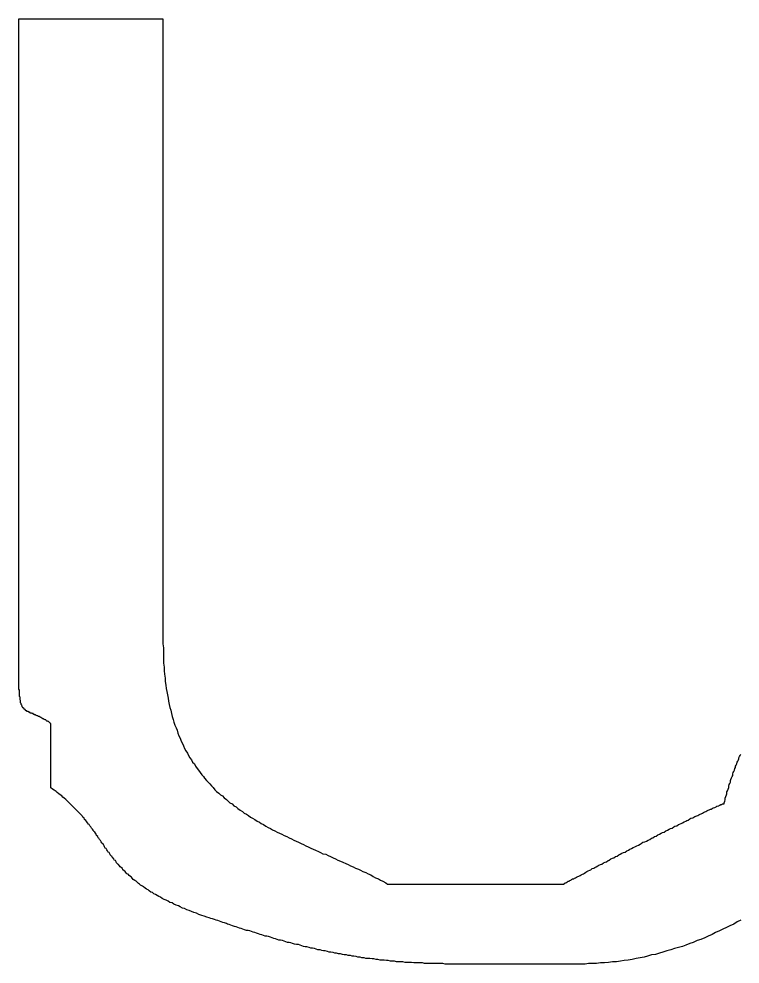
# Model space of a CAD drawing. Extents: x 3196 to 9141, y -1880 to 2325.
# Drawn here: x 8924.01 to 8930.35, y -1227.03 to -1218.73 of the extents above; entities that cross this region are included whole.
import ezdxf

# ---------------------------------------------------------------- set-up
doc = ezdxf.new("R2010")
doc.units = 0
doc.header["$MEASUREMENT"] = 0
doc.layers.add('10', color=10, linetype='CONTINUOUS')

msp = doc.modelspace()

# ---------------------------------------------------------------- linework, layer by layer
at = {"layer": '10', "linetype": 'Continuous'}
for points in [[(8924.013118, -1224.492435), (8924.013118, -1224.487385), (8924.013118, -1224.482385), (8924.013118, -1224.477335), (8924.013118, -1224.467335), (8924.013118, -1224.457285), (8924.013118, -1224.442185), (8924.013118, -1224.427135), (8924.013118, -1224.412085), (8924.013118, -1224.391985), (8924.013118, -1224.371885), (8924.013118, -1224.351785), (8924.013118, -1224.326685), (8924.013118, -1224.301585), (8924.013118, -1224.276485), (8924.013118, -1224.246335), (8924.013118, -1224.216235), (8924.013118, -1224.181035), (8924.013118, -1224.150935), (8924.013118, -1224.115785), (8924.013118, -1224.080635), (8924.013118, -1224.040435), (8924.013118, -1224.000285), (8924.013118, -1223.960085), (8924.013118, -1223.919935), (8924.013118, -1223.874735), (8924.013118, -1223.829535), (8924.013118, -1223.784335), (8924.013118, -1223.739135), (8924.013118, -1223.688885), (8924.013118, -1223.643685), (8924.013118, -1223.593485), (8924.013118, -1223.538235), (8924.013118, -1223.488035), (8924.013118, -1223.432785), (8924.013118, -1223.382535), (8924.013118, -1223.327335), (8924.013118, -1223.267035), (8924.013118, -1223.211835), (8924.013118, -1223.156585), (8924.013118, -1223.096285), (8924.013118, -1223.036035), (8924.013118, -1222.975785), (8924.013118, -1222.915535), (8924.013118, -1222.855235), (8924.013118, -1222.794985), (8924.013118, -1222.729685), (8924.013118, -1222.669435), (8924.013118, -1222.604135), (8924.013118, -1222.538885), (8924.013118, -1222.473585), (8924.013118, -1222.408285), (8924.013118, -1222.342985), (8924.013118, -1222.277735), (8924.013118, -1222.212435), (8924.013118, -1222.147135), (8924.013118, -1222.076835), (8924.013118, -1222.011535), (8924.013118, -1221.946285), (8924.013118, -1221.875935), (8924.013118, -1221.810685), (8924.013118, -1221.740385), (8924.013118, -1221.675085), (8924.013118, -1221.609785), (8924.013118, -1221.539485), (8924.013118, -1221.474185), (8924.013118, -1221.403885), (8924.013118, -1221.338585), (8924.013118, -1221.268285), (8924.013118, -1221.203035), (8924.013118, -1221.137735), (8924.013118, -1221.067435), (8924.013118, -1221.002135), (8924.013118, -1220.936835), (8924.013118, -1220.871535), (8924.013118, -1220.806285), (8924.013118, -1220.740985), (8924.013118, -1220.675685), (8924.013118, -1220.610435), (8924.013118, -1220.550135), (8924.013118, -1220.484885), (8924.013118, -1220.424585), (8924.013118, -1220.359335), (8924.013118, -1220.299035), (8924.013118, -1220.238785), (8924.013118, -1220.178535), (8924.013118, -1220.118235), (8924.013118, -1220.063035), (8924.013118, -1220.002735), (8924.013118, -1219.947535), (8924.013118, -1219.892285), (8924.013118, -1219.837035), (8924.013118, -1219.781785), (8924.013118, -1219.726535), (8924.013118, -1219.676335), (8924.013118, -1219.626085), (8924.013118, -1219.575885), (8924.013118, -1219.525685), (8924.013118, -1219.475435), (8924.013118, -1219.430235), (8924.013118, -1219.385035), (8924.013118, -1219.339835), (8924.013118, -1219.294635), (8924.013118, -1219.254485), (8924.013118, -1219.214285), (8924.013118, -1219.174135), (8924.013118, -1219.138985), (8924.013118, -1219.103835), (8924.013118, -1219.068685), (8924.013118, -1219.033485), (8924.013118, -1219.003385), (8924.013118, -1218.973235), (8924.013118, -1218.943135), (8924.013118, -1218.912985), (8924.013118, -1218.887885), (8924.013118, -1218.867785), (8924.013118, -1218.842685), (8924.013118, -1218.822585), (8924.013118, -1218.807535), (8924.013118, -1218.787435), (8924.013118, -1218.772385), (8924.013118, -1218.762335), (8924.013118, -1218.752285), (8924.013118, -1218.742235), (8924.013118, -1218.732185), (8924.013118, -1218.727185), (8924.018118, -1218.727185), (8924.023168, -1218.727185), (8924.028168, -1218.727185), (8924.033218, -1218.727185), (8924.038218, -1218.727185), (8924.043268, -1218.727185), (8924.048268, -1218.727185), (8924.058318, -1218.727185), (8924.063318, -1218.727185), (8924.068368, -1218.727185), (8924.073368, -1218.727185), (8924.083418, -1218.727185), (8924.088468, -1218.727185), (8924.098468, -1218.727185), (8924.103518, -1218.727185), (8924.113568, -1218.727185), (8924.123618, -1218.727185), (8924.133668, -1218.727185), (8924.138668, -1218.727185), (8924.148718, -1218.727185), (8924.158768, -1218.727185), (8924.168818, -1218.727185), (8924.178818, -1218.727185), (8924.188868, -1218.727185), (8924.198918, -1218.727185), (8924.214018, -1218.727185), (8924.224018, -1218.727185), (8924.234068, -1218.727185), (8924.249168, -1218.727185), (8924.259218, -1218.727185), (8924.269218, -1218.727185), (8924.284318, -1218.727185), (8924.294368, -1218.727185), (8924.309418, -1218.727185), (8924.319468, -1218.727185), (8924.334518, -1218.727185), (8924.349568, -1218.727185), (8924.359618, -1218.727185), (8924.374718, -1218.727185), (8924.389768, -1218.727185), (8924.399818, -1218.727185), (8924.414868, -1218.727185), (8924.429918, -1218.727185), (8924.445018, -1218.727185), (8924.460068, -1218.727185), (8924.470118, -1218.727185), (8924.485168, -1218.727185), (8924.500268, -1218.727185), (8924.515318, -1218.727185), (8924.530368, -1218.727185), (8924.545468, -1218.727185), (8924.560518, -1218.727185), (8924.575568, -1218.727185), (8924.590668, -1218.727185), (8924.605718, -1218.727185), (8924.620768, -1218.727185), (8924.635868, -1218.727185), (8924.650918, -1218.727185), (8924.660968, -1218.727185), (8924.676018, -1218.727185), (8924.691068, -1218.727185), (8924.706168, -1218.727185), (8924.721218, -1218.727185), (8924.736268, -1218.727185), (8924.751368, -1218.727185), (8924.766418, -1218.727185), (8924.781468, -1218.727185), (8924.796568, -1218.727185), (8924.811618, -1218.727185), (8924.826668, -1218.727185), (8924.836718, -1218.727185), (8924.851768, -1218.727185), (8924.866868, -1218.727185), (8924.881918, -1218.727185), (8924.896968, -1218.727185), (8924.907018, -1218.727185), (8924.922118, -1218.727185), (8924.937168, -1218.727185), (8924.947218, -1218.727185), (8924.962268, -1218.727185), (8924.977318, -1218.727185), (8924.987368, -1218.727185), (8925.002468, -1218.727185), (8925.012518, -1218.727185), (8925.027568, -1218.727185), (8925.037618, -1218.727185), (8925.047668, -1218.727185), (8925.062718, -1218.727185), (8925.072768, -1218.727185), (8925.082818, -1218.727185), (8925.092868, -1218.727185), (8925.107918, -1218.727185), (8925.117968, -1218.727185), (8925.128018, -1218.727185), (8925.138068, -1218.727185), (8925.148068, -1218.727185), (8925.158118, -1218.727185), (8925.163168, -1218.727185), (8925.173218, -1218.727185), (8925.183218, -1218.727185), (8925.193268, -1218.727185), (8925.198318, -1218.727185), (8925.208368, -1218.727185), (8925.213368, -1218.727185), (8925.218418, -1218.727185), (8925.228418, -1218.727185), (8925.233468, -1218.727185), (8925.238468, -1218.727185), (8925.243518, -1218.727185), (8925.248518, -1218.727185), (8925.253568, -1218.727185), (8925.258568, -1218.727185), (8925.263618, -1218.727185), (8925.268618, -1218.727185), (8925.273618, -1218.727185), (8925.278668, -1218.727185), (8925.278668, -1218.732185), (8925.278668, -1218.742235), (8925.278668, -1218.752285), (8925.278668, -1218.762335), (8925.278668, -1218.772385), (8925.278668, -1218.787435), (8925.278668, -1218.802485), (8925.278668, -1218.822585), (8925.278668, -1218.842685), (8925.278668, -1218.862735), (8925.278668, -1218.887885), (8925.278668, -1218.907935), (8925.278668, -1218.938085), (8925.278668, -1218.963185), (8925.278668, -1218.993335), (8925.278668, -1219.023485), (8925.278668, -1219.053585), (8925.278668, -1219.088735), (8925.278668, -1219.123885), (8925.278668, -1219.159035), (8925.278668, -1219.199235), (8925.278668, -1219.234385), (8925.278668, -1219.274585), (8925.278668, -1219.314735), (8925.278668, -1219.359935), (8925.278668, -1219.405135), (8925.278668, -1219.445335), (8925.278668, -1219.495535), (8925.278668, -1219.540735), (8925.278668, -1219.585935), (8925.278668, -1219.636135), (8925.278668, -1219.686385), (8925.278668, -1219.736585), (8925.278668, -1219.791835), (8925.278668, -1219.842035), (8925.278668, -1219.897285), (8925.278668, -1219.947535), (8925.278668, -1220.002735), (8925.278668, -1220.057985), (8925.278668, -1220.118235), (8925.278668, -1220.173485), (8925.278668, -1220.233785), (8925.278668, -1220.288985), (8925.278668, -1220.349285), (8925.278668, -1220.409535), (8925.278668, -1220.469785), (8925.278668, -1220.530085), (8925.278668, -1220.590335), (8925.278668, -1220.650585), (8925.278668, -1220.715885), (8925.278668, -1220.776135), (8925.278668, -1220.841435), (8925.278668, -1220.901685), (8925.278668, -1220.966985), (8925.278668, -1221.027235), (8925.278668, -1221.092535), (8925.278668, -1221.157835), (8925.278668, -1221.218085), (8925.278668, -1221.283385), (8925.278668, -1221.348635), (8925.278668, -1221.413935), (8925.278668, -1221.479235), (8925.278668, -1221.539485), (8925.278668, -1221.604785), (8925.278668, -1221.670035), (8925.278668, -1221.735335), (8925.278668, -1221.800635), (8925.278668, -1221.860885), (8925.278668, -1221.926185), (8925.278668, -1221.991485), (8925.278668, -1222.051735), (8925.278668, -1222.117035), (8925.278668, -1222.177285), (8925.278668, -1222.242585), (8925.278668, -1222.302835), (8925.278668, -1222.363085), (8925.278668, -1222.423335), (8925.278668, -1222.483635), (8925.278668, -1222.543885), (8925.278668, -1222.604135), (8925.278668, -1222.664435), (8925.278668, -1222.719635), (8925.278668, -1222.779935), (8925.278668, -1222.835185), (8925.278668, -1222.890385), (8925.278668, -1222.945635), (8925.278668, -1223.000885), (8925.278668, -1223.056135), (8925.278668, -1223.111385), (8925.278668, -1223.161585), (8925.278668, -1223.211835), (8925.278668, -1223.262035), (8925.278668, -1223.312235), (8925.278668, -1223.362485), (8925.278668, -1223.407685), (8925.278668, -1223.457885), (8925.278668, -1223.503085), (8925.278668, -1223.548285), (8925.278668, -1223.588485), (8925.278668, -1223.633635), (8925.278668, -1223.673835), (8925.278668, -1223.714035), (8925.278668, -1223.749185), (8925.278668, -1223.789335), (8925.278668, -1223.824485), (8925.278668, -1223.859635), (8925.278668, -1223.889785), (8925.278668, -1223.919935), (8925.278668, -1223.950035), (8925.278668, -1223.980185), (8925.278668, -1224.010285), (8925.278668, -1224.035435), (8925.278668, -1224.055485), (8925.278668, -1224.080635), (8925.278668, -1224.100685), (8925.278668, -1224.120785), (8925.278668, -1224.135835), (8925.278668, -1224.150935), (8925.278668, -1224.165985), (8925.278668, -1224.181035), (8925.278668, -1224.191085), (8925.278668, -1224.196135), (8925.278668, -1224.206185), (8925.278668, -1224.211185), (8925.278668, -1224.216235), (8925.283668, -1224.251385), (8925.283668, -1224.286535), (8925.283668, -1224.321685), (8925.283668, -1224.356835), (8925.283668, -1224.386935), (8925.288718, -1224.422135), (8925.288718, -1224.452235), (8925.293718, -1224.482385), (8925.298768, -1224.517535), (8925.298768, -1224.547685), (8925.303768, -1224.577785), (8925.308768, -1224.607935), (8925.313818, -1224.633035), (8925.318818, -1224.663185), (8925.323868, -1224.693285), (8925.328868, -1224.718435), (8925.333918, -1224.748535), (8925.338918, -1224.773635), (8925.348968, -1224.798785), (8925.353968, -1224.828885), (8925.359018, -1224.853985), (8925.369068, -1224.879135), (8925.374068, -1224.904235), (8925.384118, -1224.929335), (8925.394168, -1224.954435), (8925.404218, -1224.974535), (8925.409218, -1224.999635), (8925.419268, -1225.024735), (8925.429318, -1225.044835), (8925.439368, -1225.069935), (8925.449418, -1225.090035), (8925.459468, -1225.110135), (8925.469518, -1225.135235), (8925.479518, -1225.155335), (8925.494618, -1225.175435), (8925.504668, -1225.195485), (8925.514718, -1225.215585), (8925.529768, -1225.235685), (8925.539818, -1225.255785), (8925.554868, -1225.270835), (8925.564918, -1225.290935), (8925.579968, -1225.310985), (8925.590018, -1225.326085), (8925.605068, -1225.346185), (8925.620168, -1225.366235), (8925.635218, -1225.381335), (8925.645268, -1225.396385), (8925.660318, -1225.416485), (8925.675418, -1225.431535), (8925.690468, -1225.446585), (8925.705518, -1225.461685), (8925.720618, -1225.476735), (8925.735668, -1225.496835), (8925.750718, -1225.511885), (8925.770818, -1225.526935), (8925.785868, -1225.542035), (8925.800968, -1225.552085), (8925.816018, -1225.567135), (8925.836118, -1225.582185), (8925.851168, -1225.597285), (8925.866218, -1225.612335), (8925.886318, -1225.622385), (8925.901368, -1225.637435), (8925.921468, -1225.647485), (8925.936518, -1225.662535), (8925.956618, -1225.677635), (8925.976718, -1225.687635), (8925.991768, -1225.702735), (8926.011868, -1225.712785), (8926.031968, -1225.722835), (8926.047018, -1225.737885), (8926.067118, -1225.747935), (8926.087218, -1225.757985), (8926.107268, -1225.773035), (8926.127368, -1225.783085), (8926.142468, -1225.793135), (8926.162518, -1225.803185), (8926.182618, -1225.818235), (8926.202718, -1225.828285), (8926.222818, -1225.838335), (8926.242868, -1225.848385), (8926.262968, -1225.858385), (8926.283068, -1225.868435), (8926.303168, -1225.878485), (8926.323218, -1225.888535), (8926.343318, -1225.898585), (8926.368418, -1225.908635), (8926.388518, -1225.918685), (8926.408618, -1225.928735), (8926.428718, -1225.938735), (8926.448768, -1225.948785), (8926.468868, -1225.958835), (8926.493968, -1225.968885), (8926.514068, -1225.978935), (8926.534168, -1225.988985), (8926.554268, -1225.999035), (8926.579368, -1226.009085), (8926.599468, -1226.019085), (8926.619518, -1226.029135), (8926.644668, -1226.039185), (8926.664718, -1226.049235), (8926.684818, -1226.059285), (8926.709918, -1226.064285), (8926.730018, -1226.074335), (8926.750118, -1226.084385), (8926.775218, -1226.094435), (8926.795318, -1226.104485), (8926.815368, -1226.114535), (8926.840518, -1226.124585), (8926.860568, -1226.134635), (8926.885718, -1226.144635), (8926.905768, -1226.154685), (8926.925868, -1226.164735), (8926.950968, -1226.174785), (8926.971068, -1226.184835), (8926.996168, -1226.194885), (8927.016268, -1226.204935), (8927.036368, -1226.214985), (8927.061468, -1226.225035), (8927.081568, -1226.235035), (8927.106668, -1226.245085), (8927.126768, -1226.260185), (8927.146868, -1226.270185), (8927.171968, -1226.280235), (8927.192018, -1226.290285), (8927.212118, -1226.300335), (8927.237218, -1226.315385), (8927.252318, -1226.325435), (8927.257318, -1226.325435), (8927.262368, -1226.325435), (8927.267368, -1226.325435), (8927.272418, -1226.325435), (8927.277418, -1226.325435), (8927.282418, -1226.325435), (8927.287468, -1226.325435), (8927.292468, -1226.325435), (8927.297518, -1226.325435), (8927.302518, -1226.325435), (8927.307568, -1226.325435), (8927.312568, -1226.325435), (8927.317568, -1226.325435), (8927.322618, -1226.325435), (8927.327618, -1226.325435), (8927.332668, -1226.325435), (8927.337668, -1226.325435), (8927.342718, -1226.325435), (8927.347718, -1226.325435), (8927.352768, -1226.325435), (8927.357768, -1226.325435), (8927.362768, -1226.325435), (8927.367818, -1226.325435), (8927.372818, -1226.325435), (8927.377868, -1226.325435), (8927.382868, -1226.325435), (8927.387918, -1226.325435), (8927.392918, -1226.325435), (8927.397968, -1226.325435), (8927.402968, -1226.325435), (8927.407968, -1226.325435), (8927.413018, -1226.325435), (8927.418018, -1226.325435), (8927.423068, -1226.325435), (8927.428068, -1226.325435), (8927.433118, -1226.325435), (8927.438118, -1226.325435), (8927.443118, -1226.325435), (8927.448168, -1226.325435), (8927.453168, -1226.325435), (8927.458218, -1226.325435), (8927.463218, -1226.325435), (8927.468268, -1226.325435), (8927.473268, -1226.325435), (8927.478318, -1226.325435), (8927.483318, -1226.325435), (8927.488318, -1226.325435), (8927.493368, -1226.325435), (8927.498368, -1226.325435), (8927.503418, -1226.325435), (8927.508418, -1226.325435), (8927.513468, -1226.325435), (8927.518468, -1226.325435), (8927.523518, -1226.325435), (8927.528518, -1226.325435), (8927.533518, -1226.325435), (8927.538568, -1226.325435), (8927.543568, -1226.325435), (8927.548618, -1226.325435), (8927.553618, -1226.325435), (8927.558668, -1226.325435), (8927.563668, -1226.325435), (8927.568668, -1226.325435), (8927.573718, -1226.325435), (8927.578718, -1226.325435), (8927.583768, -1226.325435), (8927.588768, -1226.325435), (8927.593818, -1226.325435), (8927.598818, -1226.325435), (8927.608868, -1226.325435), (8927.613868, -1226.325435), (8927.618918, -1226.325435), (8927.628968, -1226.325435), (8927.633968, -1226.325435), (8927.644018, -1226.325435), (8927.649068, -1226.325435), (8927.659068, -1226.325435), (8927.664118, -1226.325435), (8927.674168, -1226.325435), (8927.684218, -1226.325435), (8927.689218, -1226.325435), (8927.699268, -1226.325435), (8927.709318, -1226.325435), (8927.719368, -1226.325435), (8927.729418, -1226.325435), (8927.739418, -1226.325435), (8927.744468, -1226.325435), (8927.754518, -1226.325435), (8927.764568, -1226.325435), (8927.774618, -1226.325435), (8927.784618, -1226.325435), (8927.794668, -1226.325435), (8927.809768, -1226.325435), (8927.819768, -1226.325435), (8927.829818, -1226.325435), (8927.839868, -1226.325435), (8927.849918, -1226.325435), (8927.859968, -1226.325435), (8927.870018, -1226.325435), (8927.885068, -1226.325435), (8927.895118, -1226.325435), (8927.905168, -1226.325435), (8927.915218, -1226.325435), (8927.930268, -1226.325435), (8927.940318, -1226.325435), (8927.950368, -1226.325435), (8927.960418, -1226.325435), (8927.975468, -1226.325435), (8927.985518, -1226.325435), (8927.995568, -1226.325435), (8928.010618, -1226.325435), (8928.020668, -1226.325435), (8928.030718, -1226.325435), (8928.040768, -1226.325435), (8928.055818, -1226.325435), (8928.065868, -1226.325435), (8928.075918, -1226.325435), (8928.090968, -1226.325435), (8928.101018, -1226.325435), (8928.111068, -1226.325435), (8928.121118, -1226.325435), (8928.136168, -1226.325435), (8928.146218, -1226.325435), (8928.156268, -1226.325435), (8928.166318, -1226.325435), (8928.181368, -1226.325435), (8928.191418, -1226.325435), (8928.201468, -1226.325435), (8928.211518, -1226.325435), (8928.221568, -1226.325435), (8928.231618, -1226.325435), (8928.241618, -1226.325435), (8928.256718, -1226.325435), (8928.266768, -1226.325435), (8928.276818, -1226.325435), (8928.286818, -1226.325435), (8928.296868, -1226.325435), (8928.306918, -1226.325435), (8928.316968, -1226.325435), (8928.321968, -1226.325435), (8928.332018, -1226.325435), (8928.342068, -1226.325435), (8928.352118, -1226.325435), (8928.362168, -1226.325435), (8928.367168, -1226.325435), (8928.377218, -1226.325435), (8928.387268, -1226.325435), (8928.392318, -1226.325435), (8928.402368, -1226.325435), (8928.412368, -1226.325435), (8928.417418, -1226.325435), (8928.422418, -1226.325435), (8928.432468, -1226.325435), (8928.437518, -1226.325435), (8928.447518, -1226.325435), (8928.452568, -1226.325435), (8928.457568, -1226.325435), (8928.462618, -1226.325435), (8928.467618, -1226.325435), (8928.472668, -1226.325435), (8928.477668, -1226.325435), (8928.482718, -1226.325435), (8928.487718, -1226.325435), (8928.492718, -1226.325435), (8928.497768, -1226.325435), (8928.502768, -1226.325435), (8928.507818, -1226.325435), (8928.512818, -1226.325435), (8928.517868, -1226.325435), (8928.522868, -1226.325435), (8928.527918, -1226.325435), (8928.532918, -1226.325435), (8928.537918, -1226.325435), (8928.542968, -1226.325435), (8928.547968, -1226.325435), (8928.553018, -1226.325435), (8928.558018, -1226.325435), (8928.563068, -1226.325435), (8928.568068, -1226.325435), (8928.573068, -1226.325435), (8928.578118, -1226.325435), (8928.583118, -1226.325435), (8928.588168, -1226.325435), (8928.593168, -1226.325435), (8928.598218, -1226.325435), (8928.603218, -1226.325435), (8928.608268, -1226.325435), (8928.613268, -1226.325435), (8928.618268, -1226.325435), (8928.623318, -1226.325435), (8928.628318, -1226.325435), (8928.633368, -1226.325435), (8928.638368, -1226.325435), (8928.643418, -1226.325435), (8928.648418, -1226.325435), (8928.653468, -1226.325435), (8928.658468, -1226.325435), (8928.663468, -1226.325435), (8928.668518, -1226.325435), (8928.673518, -1226.325435), (8928.678568, -1226.325435), (8928.683568, -1226.325435), (8928.688618, -1226.325435), (8928.693618, -1226.325435), (8928.698618, -1226.325435), (8928.703668, -1226.325435), (8928.708668, -1226.325435), (8928.713718, -1226.325435), (8928.718718, -1226.325435), (8928.723768, -1226.325435), (8928.728768, -1226.325435), (8928.733818, -1226.325435), (8928.738818, -1226.325435), (8928.743818, -1226.325435), (8928.748868, -1226.325435), (8928.753868, -1226.325435), (8928.758918, -1226.325435), (8928.763918, -1226.325435), (8928.768968, -1226.325435), (8928.773968, -1226.325435), (8928.779018, -1226.325435), (8928.784018, -1226.325435), (8928.789018, -1226.325435), (8928.794068, -1226.325435), (8928.799068, -1226.325435), (8928.804118, -1226.325435), (8928.804118, -1226.320435), (8928.809118, -1226.320435), (8928.814168, -1226.315385), (8928.819168, -1226.315385), (8928.829218, -1226.310385), (8928.834218, -1226.305385), (8928.839268, -1226.300335), (8928.849318, -1226.300335), (8928.854318, -1226.295335), (8928.864368, -1226.290285), (8928.869368, -1226.285285), (8928.879418, -1226.280235), (8928.889468, -1226.280235), (8928.894518, -1226.275235), (8928.904568, -1226.270185), (8928.914568, -1226.265185), (8928.924618, -1226.260185), (8928.934668, -1226.255135), (8928.944718, -1226.250135), (8928.954768, -1226.245085), (8928.964818, -1226.240085), (8928.974868, -1226.235035), (8928.984918, -1226.230035), (8928.994918, -1226.219985), (8929.004968, -1226.214985), (8929.015018, -1226.209935), (8929.030118, -1226.204935), (8929.040118, -1226.199885), (8929.050168, -1226.189835), (8929.065268, -1226.184835), (8929.075268, -1226.179835), (8929.085318, -1226.174785), (8929.100418, -1226.164735), (8929.110468, -1226.159735), (8929.125518, -1226.154685), (8929.135568, -1226.149685), (8929.150618, -1226.139635), (8929.165668, -1226.134635), (8929.175718, -1226.129585), (8929.190818, -1226.119535), (8929.200818, -1226.114535), (8929.215918, -1226.104485), (8929.230968, -1226.099485), (8929.241018, -1226.094435), (8929.256068, -1226.084385), (8929.271168, -1226.079385), (8929.286218, -1226.069335), (8929.296268, -1226.064285), (8929.311318, -1226.054285), (8929.326368, -1226.049235), (8929.341468, -1226.044235), (8929.356518, -1226.034185), (8929.371568, -1226.029135), (8929.381618, -1226.019085), (8929.396718, -1226.014085), (8929.411768, -1226.004035), (8929.426818, -1225.999035), (8929.441918, -1225.988985), (8929.456968, -1225.983935), (8929.472018, -1225.973935), (8929.482068, -1225.968885), (8929.497118, -1225.958835), (8929.512218, -1225.953835), (8929.527268, -1225.948785), (8929.542318, -1225.938735), (8929.557418, -1225.933735), (8929.572468, -1225.923685), (8929.582518, -1225.918685), (8929.597568, -1225.908635), (8929.612668, -1225.903585), (8929.627718, -1225.893535), (8929.642768, -1225.888535), (8929.657868, -1225.878485), (8929.667868, -1225.873485), (8929.682968, -1225.868435), (8929.698018, -1225.858385), (8929.713068, -1225.853385), (8929.728168, -1225.843335), (8929.738218, -1225.838335), (8929.753268, -1225.833285), (8929.768318, -1225.823235), (8929.778368, -1225.818235), (8929.793418, -1225.813185), (8929.808518, -1225.803185), (8929.818568, -1225.798135), (8929.833618, -1225.793135), (8929.843668, -1225.788085), (8929.858718, -1225.778035), (8929.873768, -1225.773035), (8929.883818, -1225.767985), (8929.893868, -1225.762985), (8929.908968, -1225.752935), (8929.918968, -1225.747935), (8929.934068, -1225.742885), (8929.944118, -1225.737885), (8929.954118, -1225.732835), (8929.969218, -1225.727835), (8929.979268, -1225.722835), (8929.989318, -1225.717785), (8929.999318, -1225.712785), (8930.009368, -1225.707735), (8930.019418, -1225.702735), (8930.029468, -1225.697685), (8930.039518, -1225.692685), (8930.049568, -1225.687635), (8930.059618, -1225.682635), (8930.069668, -1225.677635), (8930.079668, -1225.672585), (8930.089718, -1225.667585), (8930.099768, -1225.667585), (8930.104818, -1225.662535), (8930.114868, -1225.657535), (8930.124868, -1225.652485), (8930.129918, -1225.652485), (8930.139968, -1225.647485), (8930.144968, -1225.642435), (8930.150018, -1225.642435), (8930.160068, -1225.637435), (8930.165068, -1225.637435), (8930.170068, -1225.632435), (8930.175118, -1225.632435), (8930.180118, -1225.627385), (8930.190168, -1225.627385), (8930.195218, -1225.622385), (8930.200218, -1225.622385), (8930.205218, -1225.622385), (8930.210268, -1225.622385)], [(8924.309418, -1225.491785), (8924.294368, -1225.481735), (8924.294368, -1225.476735), (8924.294368, -1225.471735), (8924.294368, -1225.466685), (8924.294368, -1225.461685), (8924.294368, -1225.456635), (8924.294368, -1225.451635), (8924.294368, -1225.446585), (8924.294368, -1225.441585), (8924.294368, -1225.436535), (8924.294368, -1225.431535), (8924.294368, -1225.426535), (8924.294368, -1225.421485), (8924.294368, -1225.416485), (8924.294368, -1225.411435), (8924.294368, -1225.406435), (8924.294368, -1225.401385), (8924.294368, -1225.396385), (8924.294368, -1225.391335), (8924.294368, -1225.386335), (8924.294368, -1225.381335), (8924.294368, -1225.376285), (8924.294368, -1225.371285), (8924.294368, -1225.366235), (8924.294368, -1225.361235), (8924.294368, -1225.356185), (8924.294368, -1225.351185), (8924.294368, -1225.341135), (8924.294368, -1225.336135), (8924.294368, -1225.331085), (8924.294368, -1225.326085), (8924.294368, -1225.321035), (8924.294368, -1225.310985), (8924.294368, -1225.305985), (8924.294368, -1225.300985), (8924.294368, -1225.295935), (8924.294368, -1225.290935), (8924.294368, -1225.280885), (8924.294368, -1225.275835), (8924.294368, -1225.270835), (8924.294368, -1225.260785), (8924.294368, -1225.255785), (8924.294368, -1225.250735), (8924.294368, -1225.245735), (8924.294368, -1225.235685), (8924.294368, -1225.230635), (8924.294368, -1225.225635), (8924.294368, -1225.215585), (8924.294368, -1225.210585), (8924.294368, -1225.205535), (8924.294368, -1225.195485), (8924.294368, -1225.190485), (8924.294368, -1225.185435), (8924.294368, -1225.180435), (8924.294368, -1225.170385), (8924.294368, -1225.165385), (8924.294368, -1225.160335), (8924.294368, -1225.150285), (8924.294368, -1225.145285), (8924.294368, -1225.140235), (8924.294368, -1225.130235), (8924.294368, -1225.125185), (8924.294368, -1225.120185), (8924.294368, -1225.115135), (8924.294368, -1225.105085), (8924.294368, -1225.100085), (8924.294368, -1225.095085), (8924.294368, -1225.090035), (8924.294368, -1225.079985), (8924.294368, -1225.074985), (8924.294368, -1225.069935), (8924.294368, -1225.064935), (8924.294368, -1225.059885), (8924.294368, -1225.054885), (8924.294368, -1225.044835), (8924.294368, -1225.039835), (8924.294368, -1225.034785), (8924.294368, -1225.029785), (8924.294368, -1225.024735), (8924.294368, -1225.019735), (8924.294368, -1225.014685), (8924.294368, -1225.009685), (8924.294368, -1225.004685), (8924.294368, -1224.999635), (8924.294368, -1224.994635), (8924.294368, -1224.989585), (8924.294368, -1224.984585), (8924.294368, -1224.979535), (8924.294368, -1224.974535), (8924.294368, -1224.969535), (8924.294368, -1224.964485), (8924.294368, -1224.959485), (8924.294368, -1224.954435), (8924.294368, -1224.949435), (8924.294368, -1224.944385), (8924.294368, -1224.939385), (8924.294368, -1224.934335), (8924.294368, -1224.929335), (8924.294368, -1224.924335), (8924.294368, -1224.919285), (8924.294368, -1224.914285), (8924.289318, -1224.914285), (8924.284318, -1224.909235), (8924.279268, -1224.904235), (8924.274268, -1224.899185), (8924.269218, -1224.899185), (8924.264218, -1224.894185), (8924.259218, -1224.894185), (8924.254168, -1224.889135), (8924.249168, -1224.884135), (8924.244118, -1224.884135), (8924.239118, -1224.879135), (8924.234068, -1224.879135), (8924.229068, -1224.874085), (8924.224018, -1224.874085), (8924.219018, -1224.869085), (8924.214018, -1224.869085), (8924.208968, -1224.864035), (8924.203968, -1224.864035), (8924.203968, -1224.859035), (8924.198918, -1224.859035), (8924.193918, -1224.853985), (8924.188868, -1224.853985), (8924.183868, -1224.853985), (8924.178818, -1224.848985), (8924.173818, -1224.848985), (8924.168818, -1224.843985), (8924.163768, -1224.843985), (8924.158768, -1224.838935), (8924.153718, -1224.838935), (8924.148718, -1224.838935), (8924.148718, -1224.833935), (8924.143668, -1224.833935), (8924.138668, -1224.833935), (8924.138668, -1224.828885), (8924.133668, -1224.828885), (8924.128618, -1224.828885), (8924.123618, -1224.823885), (8924.118568, -1224.823885), (8924.113568, -1224.823885), (8924.113568, -1224.818835), (8924.108518, -1224.818835), (8924.103518, -1224.818835), (8924.103518, -1224.813835), (8924.098468, -1224.813835), (8924.093468, -1224.813835), (8924.093468, -1224.808785), (8924.088468, -1224.808785), (8924.083418, -1224.808785), (8924.083418, -1224.803785), (8924.078418, -1224.803785), (8924.073368, -1224.803785), (8924.073368, -1224.798785), (8924.068368, -1224.798785), (8924.068368, -1224.793735), (8924.063318, -1224.793735), (8924.063318, -1224.788735), (8924.058318, -1224.788735), (8924.058318, -1224.783685), (8924.053268, -1224.783685), (8924.053268, -1224.778685), (8924.048268, -1224.778685), (8924.048268, -1224.773635), (8924.043268, -1224.768635), (8924.043268, -1224.763585), (8924.038218, -1224.758585), (8924.038218, -1224.753585), (8924.033218, -1224.748535), (8924.033218, -1224.743535), (8924.033218, -1224.738485), (8924.028168, -1224.733485), (8924.028168, -1224.728435), (8924.028168, -1224.723435), (8924.028168, -1224.718435), (8924.028168, -1224.713385), (8924.023168, -1224.708385), (8924.023168, -1224.703335), (8924.023168, -1224.698335), (8924.023168, -1224.693285), (8924.023168, -1224.688285), (8924.023168, -1224.683235), (8924.018118, -1224.678235), (8924.018118, -1224.673235), (8924.018118, -1224.668185), (8924.018118, -1224.663185), (8924.018118, -1224.658135), (8924.018118, -1224.653135), (8924.018118, -1224.643085), (8924.018118, -1224.638035), (8924.018118, -1224.633035), (8924.018118, -1224.628035), (8924.018118, -1224.622985), (8924.013118, -1224.612935), (8924.013118, -1224.607935), (8924.013118, -1224.597885), (8924.013118, -1224.592885), (8924.013118, -1224.587835), (8924.013118, -1224.577785), (8924.013118, -1224.572785), (8924.013118, -1224.562735), (8924.013118, -1224.552685), (8924.013118, -1224.547685), (8924.013118, -1224.537635), (8924.013118, -1224.527585), (8924.013118, -1224.522535), (8924.013118, -1224.512485), (8924.013118, -1224.502485), (8924.013118, -1224.492435)], [(8930.210268, -1225.622385), (8930.210268, -1225.612335), (8930.215268, -1225.597285), (8930.220318, -1225.587235), (8930.220318, -1225.572135), (8930.225318, -1225.557085), (8930.230368, -1225.542035), (8930.235368, -1225.531985), (8930.235368, -1225.516885), (8930.240418, -1225.506885), (8930.245418, -1225.491785), (8930.250418, -1225.476735), (8930.250418, -1225.466685), (8930.255468, -1225.451635), (8930.260468, -1225.441585), (8930.265518, -1225.431535), (8930.265518, -1225.416485), (8930.270518, -1225.406435), (8930.275568, -1225.391335), (8930.280568, -1225.381335), (8930.285618, -1225.371285), (8930.285618, -1225.356185), (8930.290618, -1225.346185), (8930.295618, -1225.336135), (8930.300668, -1225.326085), (8930.305668, -1225.310985), (8930.310718, -1225.300985), (8930.310718, -1225.290935), (8930.315718, -1225.280885), (8930.320768, -1225.270835), (8930.325768, -1225.255785), (8930.330768, -1225.245735), (8930.335818, -1225.235685), (8930.340818, -1225.225635), (8930.340818, -1225.215585), (8930.345868, -1225.205535), (8930.350868, -1225.195485), (8930.355918, -1225.185435)], [(8930.355918, -1226.641835), (8930.325768, -1226.656885), (8930.295618, -1226.676985), (8930.260468, -1226.692035), (8930.230368, -1226.707135), (8930.200218, -1226.722185), (8930.170068, -1226.737235), (8930.134918, -1226.752335), (8930.104818, -1226.767385), (8930.069668, -1226.782435), (8930.039518, -1226.797535), (8930.004368, -1226.812585), (8929.974218, -1226.822635), (8929.939068, -1226.837685), (8929.908968, -1226.847735), (8929.873768, -1226.862785), (8929.843668, -1226.872835), (8929.808518, -1226.882885), (8929.773368, -1226.892935), (8929.743218, -1226.902985), (8929.708068, -1226.913035), (8929.672918, -1226.923085), (8929.642768, -1226.933135), (8929.607618, -1226.943135), (8929.572468, -1226.948185), (8929.537318, -1226.958235), (8929.507168, -1226.968285), (8929.472018, -1226.973285), (8929.436868, -1226.978335), (8929.401718, -1226.988335), (8929.366568, -1226.993385), (8929.331418, -1226.998385), (8929.301268, -1227.003435), (8929.266118, -1227.008435), (8929.230968, -1227.008435), (8929.195818, -1227.013485), (8929.160668, -1227.018485), (8929.125518, -1227.018485), (8929.090368, -1227.023485), (8929.055218, -1227.023485), (8929.020068, -1227.023485), (8928.989918, -1227.028535), (8928.954768, -1227.028535), (8928.944718, -1227.028535), (8928.939718, -1227.028535), (8928.934668, -1227.028535), (8928.929668, -1227.028535), (8928.924618, -1227.028535), (8928.919618, -1227.028535), (8928.914568, -1227.028535), (8928.909568, -1227.028535), (8928.899518, -1227.028535), (8928.894518, -1227.028535), (8928.889468, -1227.028535), (8928.884468, -1227.028535), (8928.879418, -1227.028535), (8928.869368, -1227.028535), (8928.864368, -1227.028535), (8928.859368, -1227.028535), (8928.849318, -1227.028535), (8928.839268, -1227.028535), (8928.834218, -1227.028535), (8928.824168, -1227.028535), (8928.814168, -1227.028535), (8928.809118, -1227.028535), (8928.799068, -1227.028535), (8928.789018, -1227.028535), (8928.779018, -1227.028535), (8928.768968, -1227.028535), (8928.758918, -1227.028535), (8928.748868, -1227.028535), (8928.738818, -1227.028535), (8928.728768, -1227.028535), (8928.718718, -1227.028535), (8928.708668, -1227.028535), (8928.693618, -1227.028535), (8928.683568, -1227.028535), (8928.673518, -1227.028535), (8928.663468, -1227.028535), (8928.648418, -1227.028535), (8928.638368, -1227.028535), (8928.628318, -1227.028535), (8928.613268, -1227.028535), (8928.603218, -1227.028535), (8928.588168, -1227.028535), (8928.578118, -1227.028535), (8928.563068, -1227.028535), (8928.553018, -1227.028535), (8928.537918, -1227.028535), (8928.527918, -1227.028535), (8928.512818, -1227.028535), (8928.502768, -1227.028535), (8928.487718, -1227.028535), (8928.477668, -1227.028535), (8928.462618, -1227.028535), (8928.447518, -1227.028535), (8928.437518, -1227.028535), (8928.422418, -1227.028535), (8928.407368, -1227.028535), (8928.397318, -1227.028535), (8928.382268, -1227.028535), (8928.372218, -1227.028535), (8928.357168, -1227.028535), (8928.342068, -1227.028535), (8928.332018, -1227.028535), (8928.316968, -1227.028535), (8928.301918, -1227.028535), (8928.291868, -1227.028535), (8928.276818, -1227.028535), (8928.266768, -1227.028535), (8928.251668, -1227.028535), (8928.241618, -1227.028535), (8928.226568, -1227.028535), (8928.211518, -1227.028535), (8928.201468, -1227.028535), (8928.186418, -1227.028535), (8928.176368, -1227.028535), (8928.161268, -1227.028535), (8928.151268, -1227.028535), (8928.141218, -1227.028535), (8928.126118, -1227.028535), (8928.116068, -1227.028535), (8928.106068, -1227.028535), (8928.090968, -1227.028535), (8928.080918, -1227.028535), (8928.070868, -1227.028535), (8928.055818, -1227.028535), (8928.045768, -1227.028535), (8928.035718, -1227.028535), (8928.025718, -1227.028535), (8928.015668, -1227.028535), (8928.005618, -1227.028535), (8927.995568, -1227.028535), (8927.985518, -1227.028535), (8927.975468, -1227.028535), (8927.965418, -1227.028535), (8927.955368, -1227.028535), (8927.945318, -1227.028535), (8927.940318, -1227.028535), (8927.930268, -1227.028535), (8927.920218, -1227.028535), (8927.915218, -1227.028535), (8927.905168, -1227.028535), (8927.900168, -1227.028535), (8927.890118, -1227.028535), (8927.885068, -1227.028535), (8927.880068, -1227.028535), (8927.870018, -1227.028535), (8927.864968, -1227.028535), (8927.859968, -1227.028535), (8927.854968, -1227.028535), (8927.849918, -1227.028535), (8927.844918, -1227.028535), (8927.839868, -1227.028535), (8927.834868, -1227.028535), (8927.829818, -1227.028535), (8927.824818, -1227.028535), (8927.819768, -1227.028535), (8927.814768, -1227.028535), (8927.799718, -1227.028535), (8927.779618, -1227.028535), (8927.759518, -1227.028535), (8927.739418, -1227.023485), (8927.719368, -1227.023485), (8927.699268, -1227.023485), (8927.679168, -1227.023485), (8927.659068, -1227.023485), (8927.639018, -1227.023485), (8927.618918, -1227.023485), (8927.598818, -1227.023485), (8927.578718, -1227.023485), (8927.558668, -1227.018485), (8927.543568, -1227.018485), (8927.523518, -1227.018485), (8927.503418, -1227.018485), (8927.483318, -1227.018485), (8927.463218, -1227.013485), (8927.443118, -1227.013485), (8927.428068, -1227.013485), (8927.407968, -1227.013485), (8927.387918, -1227.008435), (8927.367818, -1227.008435), (8927.352768, -1227.008435), (8927.332668, -1227.008435), (8927.312568, -1227.003435), (8927.297518, -1227.003435), (8927.277418, -1227.003435), (8927.257318, -1226.998385), (8927.242268, -1226.998385), (8927.222168, -1226.993385), (8927.202068, -1226.993385), (8927.187018, -1226.993385), (8927.166918, -1226.988335), (8927.151868, -1226.988335), (8927.131768, -1226.983335), (8927.116718, -1226.983335), (8927.096618, -1226.978335), (8927.081568, -1226.978335), (8927.061468, -1226.978335), (8927.046418, -1226.973285), (8927.026318, -1226.973285), (8927.011268, -1226.968285), (8926.991168, -1226.968285), (8926.976118, -1226.963235), (8926.956018, -1226.958235), (8926.940918, -1226.958235), (8926.925868, -1226.953185), (8926.905768, -1226.953185), (8926.890718, -1226.948185), (8926.870618, -1226.948185), (8926.855568, -1226.943135), (8926.840518, -1226.938135), (8926.820418, -1226.938135), (8926.805368, -1226.933135), (8926.790268, -1226.933135), (8926.775218, -1226.928085), (8926.755118, -1226.923085), (8926.740068, -1226.923085), (8926.725018, -1226.918035), (8926.704918, -1226.913035), (8926.689818, -1226.913035), (8926.674768, -1226.907985), (8926.659718, -1226.902985), (8926.639618, -1226.902985), (8926.624568, -1226.897935), (8926.609468, -1226.892935), (8926.594418, -1226.887935), (8926.579368, -1226.887935), (8926.564268, -1226.882885), (8926.544218, -1226.877885), (8926.529118, -1226.877885), (8926.514068, -1226.872835), (8926.499018, -1226.867835), (8926.483918, -1226.862785), (8926.468868, -1226.857785), (8926.453818, -1226.857785), (8926.433718, -1226.852785), (8926.418668, -1226.847735), (8926.403568, -1226.842735), (8926.388518, -1226.837685), (8926.373468, -1226.837685), (8926.358368, -1226.832685), (8926.343318, -1226.827635), (8926.328268, -1226.822635), (8926.313168, -1226.817585), (8926.298118, -1226.817585), (8926.283068, -1226.812585), (8926.268018, -1226.807585), (8926.252918, -1226.802535), (8926.237868, -1226.797535), (8926.222818, -1226.792485), (8926.207718, -1226.787485), (8926.192668, -1226.782435), (8926.177618, -1226.782435), (8926.162518, -1226.777435), (8926.147468, -1226.772385), (8926.132418, -1226.767385), (8926.117318, -1226.762385), (8926.102268, -1226.757335), (8926.087218, -1226.752335), (8926.072118, -1226.747285), (8926.057068, -1226.742285), (8926.042018, -1226.737235), (8926.026918, -1226.732235), (8926.011868, -1226.732235), (8925.996818, -1226.727235), (8925.981718, -1226.722185), (8925.966668, -1226.717185), (8925.951618, -1226.712135), (8925.936518, -1226.707135), (8925.921468, -1226.702085), (8925.906418, -1226.697085), (8925.891368, -1226.692035), (8925.876268, -1226.687035), (8925.861218, -1226.682035), (8925.846168, -1226.676985), (8925.836118, -1226.671985), (8925.821018, -1226.666935), (8925.805968, -1226.661935), (8925.790918, -1226.656885), (8925.775818, -1226.651885), (8925.760768, -1226.646835), (8925.745718, -1226.641835), (8925.730618, -1226.636835), (8925.715568, -1226.631785), (8925.700518, -1226.626785), (8925.685418, -1226.621735), (8925.665368, -1226.616735), (8925.640268, -1226.606685), (8925.620168, -1226.601685), (8925.595068, -1226.591635), (8925.574968, -1226.581585), (8925.549868, -1226.576535), (8925.529768, -1226.566485), (8925.509668, -1226.556485), (8925.489568, -1226.551435), (8925.469518, -1226.541385), (8925.449418, -1226.536385), (8925.429318, -1226.526335), (8925.414268, -1226.516285), (8925.394168, -1226.511285), (8925.374068, -1226.501235), (8925.359018, -1226.491185), (8925.338918, -1226.486135), (8925.323868, -1226.476135), (8925.308768, -1226.466085), (8925.288718, -1226.461035), (8925.273618, -1226.450985), (8925.258568, -1226.440935), (8925.243518, -1226.435935), (8925.228418, -1226.425885), (8925.213368, -1226.415835), (8925.198318, -1226.410835), (8925.188268, -1226.400785), (8925.173218, -1226.395735), (8925.158118, -1226.385735), (8925.148068, -1226.375685), (8925.133018, -1226.370635), (8925.122968, -1226.360585), (8925.107918, -1226.350585), (8925.097868, -1226.345535), (8925.082818, -1226.335485), (8925.072768, -1226.325435), (8925.062718, -1226.320435), (8925.052668, -1226.310385), (8925.042618, -1226.300335), (8925.032568, -1226.295335), (8925.017518, -1226.285285), (8925.007468, -1226.275235), (8925.002468, -1226.265185), (8924.992418, -1226.260185), (8924.982368, -1226.250135), (8924.972318, -1226.240085), (8924.962268, -1226.235035), (8924.952218, -1226.225035), (8924.947218, -1226.214985), (8924.937168, -1226.209935), (8924.927118, -1226.199885), (8924.922118, -1226.189835), (8924.912068, -1226.179835), (8924.902018, -1226.174785), (8924.896968, -1226.164735), (8924.886968, -1226.154685), (8924.881918, -1226.149685), (8924.871868, -1226.139635), (8924.866868, -1226.129585), (8924.861818, -1226.119535), (8924.851768, -1226.114535), (8924.846768, -1226.104485), (8924.836718, -1226.094435), (8924.831718, -1226.084385), (8924.826668, -1226.079385), (8924.816618, -1226.069335), (8924.811618, -1226.059285), (8924.806568, -1226.049235), (8924.796568, -1226.044235), (8924.791518, -1226.034185), (8924.786518, -1226.024135), (8924.781468, -1226.014085), (8924.771418, -1226.009085), (8924.766418, -1225.999035), (8924.761418, -1225.988985), (8924.756368, -1225.978935), (8924.746318, -1225.968885), (8924.741318, -1225.963885), (8924.736268, -1225.953835), (8924.731268, -1225.943785), (8924.721218, -1225.933735), (8924.716218, -1225.923685), (8924.711168, -1225.918685), (8924.706168, -1225.908635), (8924.696118, -1225.898585), (8924.691068, -1225.888535), (8924.686068, -1225.878485), (8924.681018, -1225.868435), (8924.671018, -1225.863435), (8924.665968, -1225.853385), (8924.660968, -1225.843335), (8924.650918, -1225.833285), (8924.645868, -1225.823235), (8924.635868, -1225.813185), (8924.630818, -1225.803185), (8924.625818, -1225.798135), (8924.615768, -1225.788085), (8924.610718, -1225.778035), (8924.600668, -1225.767985), (8924.590668, -1225.757985), (8924.585618, -1225.747935), (8924.575568, -1225.737885), (8924.570568, -1225.727835), (8924.560518, -1225.717785), (8924.550468, -1225.707735), (8924.545468, -1225.702735), (8924.535418, -1225.692685), (8924.525368, -1225.682635), (8924.515318, -1225.672585), (8924.505268, -1225.662535), (8924.495218, -1225.652485), (8924.485168, -1225.642435), (8924.475118, -1225.632435), (8924.465118, -1225.622385), (8924.455068, -1225.612335), (8924.445018, -1225.602285), (8924.434968, -1225.592235), (8924.424918, -1225.582185), (8924.409868, -1225.572135), (8924.399818, -1225.562085), (8924.389768, -1225.552085), (8924.374718, -1225.542035), (8924.364668, -1225.531985), (8924.349568, -1225.521935), (8924.339568, -1225.511885), (8924.324468, -1225.501835), (8924.309418, -1225.491785)]]:
    msp.add_lwpolyline(points, dxfattribs=at)

doc.saveas('drawing.dxf')
